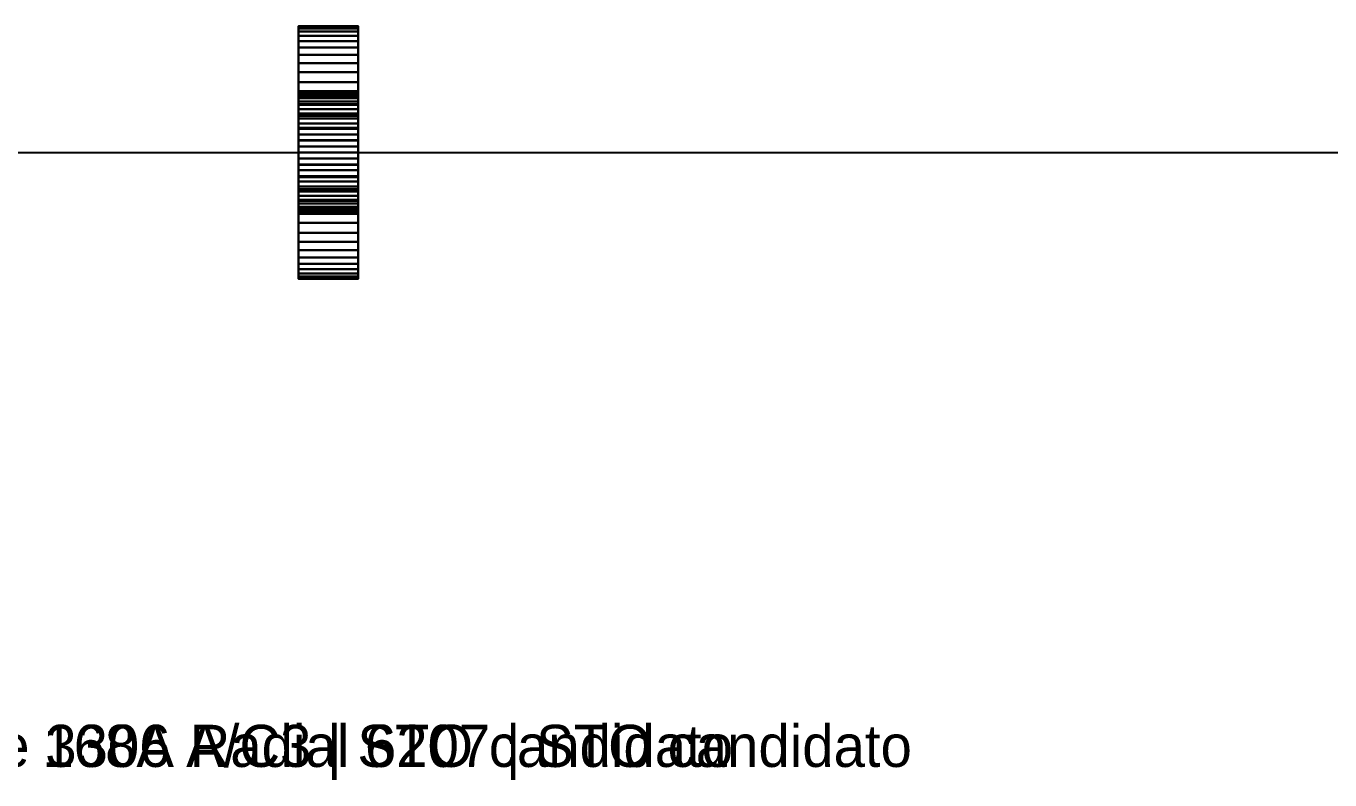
# Model space of a CAD drawing. Header units: millimetres. Extents: x -1939 to 412, y -179 to 100.
# Drawn here: x -1134.7 to -763.2, y -178.7 to 36 of the extents above; entities that cross this region are included whole.
import ezdxf

# ---------------------------------------------------------------- set-up
doc = ezdxf.new("R2010")
doc.units = ezdxf.units.MM
doc.layers.add('GUIA', color=7, linetype='CONTINUOUS')
doc.layers.add('ROD_RADIAL_168A', color=2, linetype='CONTINUOUS')

msp = doc.modelspace()

# ---------------------------------------------------------------- linework, layer by layer
at = {"layer": 'GUIA'}
msp.add_line((-1930, 0, 133.35), (101.6, 0, 133.35), dxfattribs=at)
at = {"layer": 'ROD_RADIAL_168A'}
for points in [[(-1040, 36, 133.35), (-1040, 35.82665, 129.82138), (-1057, 35.82665, 129.82138), (-1057, 36, 133.35)], [(-1057, 36, 133.35), (-1057, 35.82665, 129.82138), (-1057, 17.41573, 131.6347), (-1057, 17.5, 133.35)], [(-1040, 35.82665, 136.87862), (-1040, 36, 133.35), (-1057, 36, 133.35), (-1057, 35.82665, 136.87862)], [(-1057, 35.82665, 136.87862), (-1057, 36, 133.35), (-1057, 17.5, 133.35), (-1057, 17.41573, 135.0653)], [(-1040, 35.82665, 129.82138), (-1040, 35.30827, 126.32675), (-1057, 35.30827, 126.32675), (-1057, 35.82665, 129.82138)], [(-1057, 35.82665, 129.82138), (-1057, 35.30827, 126.32675), (-1057, 17.16374, 129.93592), (-1057, 17.41573, 131.6347)], [(-1040, 35.30827, 140.37325), (-1040, 35.82665, 136.87862), (-1057, 35.82665, 136.87862), (-1057, 35.30827, 140.37325)], [(-1057, 35.30827, 140.37325), (-1057, 35.82665, 136.87862), (-1057, 17.41573, 135.0653), (-1057, 17.16374, 136.76408)], [(-1040, 35.30827, 126.32675), (-1040, 34.44985, 122.89975), (-1057, 34.44985, 122.89975), (-1057, 35.30827, 126.32675)], [(-1057, 35.30827, 126.32675), (-1057, 34.44985, 122.89975), (-1057, 16.74646, 128.27002), (-1057, 17.16374, 129.93592)], [(-1040, 34.44985, 143.80025), (-1040, 35.30827, 140.37325), (-1057, 35.30827, 140.37325), (-1057, 34.44985, 143.80025)], [(-1057, 34.44985, 143.80025), (-1057, 35.30827, 140.37325), (-1057, 17.16374, 136.76408), (-1057, 16.74646, 138.42998)], [(-1040, 34.44985, 122.89975), (-1040, 33.25966, 119.5734), (-1057, 33.25966, 119.5734), (-1057, 34.44985, 122.89975)], [(-1057, 34.44985, 122.89975), (-1057, 33.25966, 119.5734), (-1057, 16.16789, 126.65304), (-1057, 16.74646, 128.27002)], [(-1040, 33.25966, 147.1266), (-1040, 34.44985, 143.80025), (-1057, 34.44985, 143.80025), (-1057, 33.25966, 147.1266)], [(-1057, 33.25966, 147.1266), (-1057, 34.44985, 143.80025), (-1057, 16.74646, 138.42998), (-1057, 16.16789, 140.04696)], [(-1040, 35.82665, 129.82138), (-1040, 36, 133.35), (-1040, 17.5, 133.35), (-1040, 17.41573, 131.6347)], [(-1040, 36, 133.35), (-1040, 35.82665, 136.87862), (-1040, 17.41573, 135.0653), (-1040, 17.5, 133.35)], [(-1040, 35.30827, 126.32675), (-1040, 35.82665, 129.82138), (-1040, 17.41573, 131.6347), (-1040, 17.16374, 129.93592)], [(-1040, 35.82665, 136.87862), (-1040, 35.30827, 140.37325), (-1040, 17.16374, 136.76408), (-1040, 17.41573, 135.0653)], [(-1040, 34.44985, 122.89975), (-1040, 35.30827, 126.32675), (-1040, 17.16374, 129.93592), (-1040, 16.74646, 128.27002)], [(-1040, 35.30827, 140.37325), (-1040, 34.44985, 143.80025), (-1040, 16.74646, 138.42998), (-1040, 17.16374, 136.76408)], [(-1040, 33.25966, 119.5734), (-1040, 34.44985, 122.89975), (-1040, 16.74646, 128.27002), (-1040, 16.16789, 126.65304)], [(-1040, 34.44985, 143.80025), (-1040, 33.25966, 147.1266), (-1040, 16.16789, 140.04696), (-1040, 16.74646, 138.42998)], [(-1040, 33.25966, 119.5734), (-1040, 31.74917, 116.37972), (-1057, 31.74917, 116.37972), (-1057, 33.25966, 119.5734)], [(-1057, 33.25966, 119.5734), (-1057, 31.74917, 116.37972), (-1057, 15.43362, 125.10056), (-1057, 16.16789, 126.65304)], [(-1040, 31.74917, 150.32028), (-1040, 33.25966, 147.1266), (-1057, 33.25966, 147.1266), (-1057, 31.74917, 150.32028)], [(-1057, 31.74917, 150.32028), (-1057, 33.25966, 147.1266), (-1057, 16.16789, 140.04696), (-1057, 15.43362, 141.59944)], [(-1040, 31.74917, 116.37972), (-1040, 29.93291, 113.34947), (-1057, 29.93291, 113.34947), (-1057, 31.74917, 116.37972)], [(-1057, 31.74917, 116.37972), (-1057, 29.93291, 113.34947), (-1057, 14.55072, 123.62752), (-1057, 15.43362, 125.10056)], [(-1040, 29.93291, 153.35053), (-1040, 31.74917, 150.32028), (-1057, 31.74917, 150.32028), (-1057, 29.93291, 153.35053)], [(-1057, 29.93291, 153.35053), (-1057, 31.74917, 150.32028), (-1057, 15.43362, 141.59944), (-1057, 14.55072, 143.07248)], [(-1040, 29.93291, 113.34947), (-1040, 27.82838, 110.51184), (-1057, 27.82838, 110.51184), (-1057, 29.93291, 113.34947)], [(-1057, 29.93291, 113.34947), (-1057, 27.82838, 110.51184), (-1057, 13.52768, 122.24812), (-1057, 14.55072, 123.62752)], [(-1040, 27.82838, 156.18816), (-1040, 29.93291, 153.35053), (-1057, 29.93291, 153.35053), (-1057, 27.82838, 156.18816)], [(-1057, 27.82838, 156.18816), (-1057, 29.93291, 153.35053), (-1057, 14.55072, 143.07248), (-1057, 13.52768, 144.45188)], [(-1040, 31.74917, 116.37972), (-1040, 33.25966, 119.5734), (-1040, 16.16789, 126.65304), (-1040, 15.43362, 125.10056)], [(-1040, 33.25966, 147.1266), (-1040, 31.74917, 150.32028), (-1040, 15.43362, 141.59944), (-1040, 16.16789, 140.04696)], [(-1040, 29.93291, 113.34947), (-1040, 31.74917, 116.37972), (-1040, 15.43362, 125.10056), (-1040, 14.55072, 123.62752)], [(-1040, 31.74917, 150.32028), (-1040, 29.93291, 153.35053), (-1040, 14.55072, 143.07248), (-1040, 15.43362, 141.59944)], [(-1040, 27.82838, 110.51184), (-1040, 29.93291, 113.34947), (-1040, 14.55072, 123.62752), (-1040, 13.52768, 122.24812)], [(-1040, 29.93291, 153.35053), (-1040, 27.82838, 156.18816), (-1040, 13.52768, 144.45188), (-1040, 14.55072, 143.07248)], [(-1040, 27.82838, 110.51184), (-1040, 25.45584, 107.89416), (-1057, 25.45584, 107.89416), (-1057, 27.82838, 110.51184)], [(-1057, 27.82838, 110.51184), (-1057, 25.45584, 107.89416), (-1057, 12.37437, 120.97563), (-1057, 13.52768, 122.24812)], [(-1040, 25.45584, 158.80584), (-1040, 27.82838, 156.18816), (-1057, 27.82838, 156.18816), (-1057, 25.45584, 158.80584)], [(-1057, 25.45584, 158.80584), (-1057, 27.82838, 156.18816), (-1057, 13.52768, 144.45188), (-1057, 12.37437, 145.72437)], [(-1040, 25.45584, 107.89416), (-1040, 27.82838, 110.51184), (-1040, 13.52768, 122.24812), (-1040, 12.37437, 120.97563)], [(-1040, 27.82838, 156.18816), (-1040, 25.45584, 158.80584), (-1040, 12.37437, 145.72437), (-1040, 13.52768, 144.45188)], [(-1040, 25.45584, 107.89416), (-1040, 22.83816, 105.52162), (-1057, 22.83816, 105.52162), (-1057, 25.45584, 107.89416)], [(-1057, 25.45584, 107.89416), (-1057, 22.83816, 105.52162), (-1057, 11.10188, 119.82232), (-1057, 12.37437, 120.97563)], [(-1040, 22.83816, 161.17838), (-1040, 25.45584, 158.80584), (-1057, 25.45584, 158.80584), (-1057, 22.83816, 161.17838)], [(-1057, 22.83816, 161.17838), (-1057, 25.45584, 158.80584), (-1057, 12.37437, 145.72437), (-1057, 11.10188, 146.87768)], [(-1040, 22.83816, 105.52162), (-1040, 20.00053, 103.41709), (-1057, 20.00053, 103.41709), (-1057, 22.83816, 105.52162)], [(-1057, 22.83816, 105.52162), (-1057, 20.00053, 103.41709), (-1057, 9.72248, 118.79928), (-1057, 11.10188, 119.82232)], [(-1040, 20.00053, 163.28291), (-1040, 22.83816, 161.17838), (-1057, 22.83816, 161.17838), (-1057, 20.00053, 163.28291)], [(-1057, 20.00053, 163.28291), (-1057, 22.83816, 161.17838), (-1057, 11.10188, 146.87768), (-1057, 9.72248, 147.90072)], [(-1040, 22.83816, 105.52162), (-1040, 25.45584, 107.89416), (-1040, 12.37437, 120.97563), (-1040, 11.10188, 119.82232)], [(-1040, 25.45584, 158.80584), (-1040, 22.83816, 161.17838), (-1040, 11.10188, 146.87768), (-1040, 12.37437, 145.72437)], [(-1040, 20.00053, 103.41709), (-1040, 22.83816, 105.52162), (-1040, 11.10188, 119.82232), (-1040, 9.72248, 118.79928)], [(-1040, 22.83816, 161.17838), (-1040, 20.00053, 163.28291), (-1040, 9.72248, 147.90072), (-1040, 11.10188, 146.87768)], [(-1040, 20.00053, 103.41709), (-1040, 16.97028, 101.60083), (-1057, 16.97028, 101.60083), (-1057, 20.00053, 103.41709)], [(-1057, 20.00053, 103.41709), (-1057, 16.97028, 101.60083), (-1057, 8.24944, 117.91638), (-1057, 9.72248, 118.79928)], [(-1040, 16.97028, 165.09917), (-1040, 20.00053, 163.28291), (-1057, 20.00053, 163.28291), (-1057, 16.97028, 165.09917)], [(-1057, 16.97028, 165.09917), (-1057, 20.00053, 163.28291), (-1057, 9.72248, 147.90072), (-1057, 8.24944, 148.78362)], [(-1040, 16.97028, 101.60083), (-1040, 20.00053, 103.41709), (-1040, 9.72248, 118.79928), (-1040, 8.24944, 117.91638)], [(-1040, 20.00053, 163.28291), (-1040, 16.97028, 165.09917), (-1040, 8.24944, 148.78362), (-1040, 9.72248, 147.90072)], [(-1040, 17.41573, 131.6347), (-1040, 17.5, 133.35), (-1057, 17.5, 133.35), (-1057, 17.41573, 131.6347)], [(-1040, 17.5, 133.35), (-1040, 17.41573, 135.0653), (-1057, 17.41573, 135.0653), (-1057, 17.5, 133.35)], [(-1040, 17.16374, 129.93592), (-1040, 17.41573, 131.6347), (-1057, 17.41573, 131.6347), (-1057, 17.16374, 129.93592)], [(-1040, 17.41573, 135.0653), (-1040, 17.16374, 136.76408), (-1057, 17.16374, 136.76408), (-1057, 17.41573, 135.0653)], [(-1040, 16.74646, 128.27002), (-1040, 17.16374, 129.93592), (-1057, 17.16374, 129.93592), (-1057, 16.74646, 128.27002)], [(-1040, 17.16374, 136.76408), (-1040, 16.74646, 138.42998), (-1057, 16.74646, 138.42998), (-1057, 17.16374, 136.76408)], [(-1040, 16.97028, 101.60083), (-1040, 13.7766, 100.09034), (-1057, 13.7766, 100.09034), (-1057, 16.97028, 101.60083)], [(-1057, 16.97028, 101.60083), (-1057, 13.7766, 100.09034), (-1057, 6.69696, 117.18211), (-1057, 8.24944, 117.91638)], [(-1040, 13.7766, 166.60966), (-1040, 16.97028, 165.09917), (-1057, 16.97028, 165.09917), (-1057, 13.7766, 166.60966)], [(-1057, 13.7766, 166.60966), (-1057, 16.97028, 165.09917), (-1057, 8.24944, 148.78362), (-1057, 6.69696, 149.51789)], [(-1040, 16.16789, 126.65304), (-1040, 16.74646, 128.27002), (-1057, 16.74646, 128.27002), (-1057, 16.16789, 126.65304)], [(-1040, 16.74646, 138.42998), (-1040, 16.16789, 140.04696), (-1057, 16.16789, 140.04696), (-1057, 16.74646, 138.42998)], [(-1040, 15.43362, 125.10056), (-1040, 16.16789, 126.65304), (-1057, 16.16789, 126.65304), (-1057, 15.43362, 125.10056)], [(-1040, 16.16789, 140.04696), (-1040, 15.43362, 141.59944), (-1057, 15.43362, 141.59944), (-1057, 16.16789, 140.04696)], [(-1040, 14.55072, 123.62752), (-1040, 15.43362, 125.10056), (-1057, 15.43362, 125.10056), (-1057, 14.55072, 123.62752)], [(-1040, 15.43362, 141.59944), (-1040, 14.55072, 143.07248), (-1057, 14.55072, 143.07248), (-1057, 15.43362, 141.59944)], [(-1040, 13.7766, 100.09034), (-1040, 16.97028, 101.60083), (-1040, 8.24944, 117.91638), (-1040, 6.69696, 117.18211)], [(-1040, 16.97028, 165.09917), (-1040, 13.7766, 166.60966), (-1040, 6.69696, 149.51789), (-1040, 8.24944, 148.78362)], [(-1040, 13.52768, 122.24812), (-1040, 14.55072, 123.62752), (-1057, 14.55072, 123.62752), (-1057, 13.52768, 122.24812)], [(-1040, 14.55072, 143.07248), (-1040, 13.52768, 144.45188), (-1057, 13.52768, 144.45188), (-1057, 14.55072, 143.07248)], [(-1040, 13.7766, 100.09034), (-1040, 10.45025, 98.90015), (-1057, 10.45025, 98.90015), (-1057, 13.7766, 100.09034)], [(-1057, 13.7766, 100.09034), (-1057, 10.45025, 98.90015), (-1057, 5.07998, 116.60354), (-1057, 6.69696, 117.18211)], [(-1040, 10.45025, 167.79985), (-1040, 13.7766, 166.60966), (-1057, 13.7766, 166.60966), (-1057, 10.45025, 167.79985)], [(-1057, 10.45025, 167.79985), (-1057, 13.7766, 166.60966), (-1057, 6.69696, 149.51789), (-1057, 5.07998, 150.09646)], [(-1040, 12.37437, 120.97563), (-1040, 13.52768, 122.24812), (-1057, 13.52768, 122.24812), (-1057, 12.37437, 120.97563)], [(-1040, 13.52768, 144.45188), (-1040, 12.37437, 145.72437), (-1057, 12.37437, 145.72437), (-1057, 13.52768, 144.45188)], [(-1040, 11.10188, 119.82232), (-1040, 12.37437, 120.97563), (-1057, 12.37437, 120.97563), (-1057, 11.10188, 119.82232)], [(-1040, 12.37437, 145.72437), (-1040, 11.10188, 146.87768), (-1057, 11.10188, 146.87768), (-1057, 12.37437, 145.72437)], [(-1040, 10.45025, 98.90015), (-1040, 13.7766, 100.09034), (-1040, 6.69696, 117.18211), (-1040, 5.07998, 116.60354)], [(-1040, 13.7766, 166.60966), (-1040, 10.45025, 167.79985), (-1040, 5.07998, 150.09646), (-1040, 6.69696, 149.51789)], [(-1040, 9.72248, 118.79928), (-1040, 11.10188, 119.82232), (-1057, 11.10188, 119.82232), (-1057, 9.72248, 118.79928)], [(-1040, 11.10188, 146.87768), (-1040, 9.72248, 147.90072), (-1057, 9.72248, 147.90072), (-1057, 11.10188, 146.87768)], [(-1040, 10.45025, 98.90015), (-1040, 7.02325, 98.04173), (-1057, 7.02325, 98.04173), (-1057, 10.45025, 98.90015)], [(-1057, 10.45025, 98.90015), (-1057, 7.02325, 98.04173), (-1057, 3.41408, 116.18626), (-1057, 5.07998, 116.60354)], [(-1040, 7.02325, 168.65827), (-1040, 10.45025, 167.79985), (-1057, 10.45025, 167.79985), (-1057, 7.02325, 168.65827)], [(-1057, 7.02325, 168.65827), (-1057, 10.45025, 167.79985), (-1057, 5.07998, 150.09646), (-1057, 3.41408, 150.51374)], [(-1040, 8.24944, 117.91638), (-1040, 9.72248, 118.79928), (-1057, 9.72248, 118.79928), (-1057, 8.24944, 117.91638)], [(-1040, 9.72248, 147.90072), (-1040, 8.24944, 148.78362), (-1057, 8.24944, 148.78362), (-1057, 9.72248, 147.90072)], [(-1040, 6.69696, 117.18211), (-1040, 8.24944, 117.91638), (-1057, 8.24944, 117.91638), (-1057, 6.69696, 117.18211)], [(-1040, 8.24944, 148.78362), (-1040, 6.69696, 149.51789), (-1057, 6.69696, 149.51789), (-1057, 8.24944, 148.78362)], [(-1040, 7.02325, 98.04173), (-1040, 10.45025, 98.90015), (-1040, 5.07998, 116.60354), (-1040, 3.41408, 116.18626)], [(-1040, 10.45025, 167.79985), (-1040, 7.02325, 168.65827), (-1040, 3.41408, 150.51374), (-1040, 5.07998, 150.09646)], [(-1040, 7.02325, 98.04173), (-1040, 3.52862, 97.52335), (-1057, 3.52862, 97.52335), (-1057, 7.02325, 98.04173)], [(-1057, 7.02325, 98.04173), (-1057, 3.52862, 97.52335), (-1057, 1.7153, 115.93427), (-1057, 3.41408, 116.18626)], [(-1040, 3.52862, 169.17665), (-1040, 7.02325, 168.65827), (-1057, 7.02325, 168.65827), (-1057, 3.52862, 169.17665)], [(-1057, 3.52862, 169.17665), (-1057, 7.02325, 168.65827), (-1057, 3.41408, 150.51374), (-1057, 1.7153, 150.76573)], [(-1040, 5.07998, 116.60354), (-1040, 6.69696, 117.18211), (-1057, 6.69696, 117.18211), (-1057, 5.07998, 116.60354)], [(-1040, 6.69696, 149.51789), (-1040, 5.07998, 150.09646), (-1057, 5.07998, 150.09646), (-1057, 6.69696, 149.51789)], [(-1040, 3.41408, 116.18626), (-1040, 5.07998, 116.60354), (-1057, 5.07998, 116.60354), (-1057, 3.41408, 116.18626)], [(-1040, 5.07998, 150.09646), (-1040, 3.41408, 150.51374), (-1057, 3.41408, 150.51374), (-1057, 5.07998, 150.09646)], [(-1040, 3.52862, 97.52335), (-1040, 7.02325, 98.04173), (-1040, 3.41408, 116.18626), (-1040, 1.7153, 115.93427)], [(-1040, 7.02325, 168.65827), (-1040, 3.52862, 169.17665), (-1040, 1.7153, 150.76573), (-1040, 3.41408, 150.51374)], [(-1040, 3.52862, 97.52335), (-1040, 0, 97.35), (-1057, 0, 97.35), (-1057, 3.52862, 97.52335)], [(-1057, 3.52862, 97.52335), (-1057, 0, 97.35), (-1057, 0, 115.85), (-1057, 1.7153, 115.93427)], [(-1040, 0, 169.35), (-1040, 3.52862, 169.17665), (-1057, 3.52862, 169.17665), (-1057, 0, 169.35)], [(-1057, 0, 169.35), (-1057, 3.52862, 169.17665), (-1057, 1.7153, 150.76573), (-1057, 0, 150.85)], [(-1040, 1.7153, 115.93427), (-1040, 3.41408, 116.18626), (-1057, 3.41408, 116.18626), (-1057, 1.7153, 115.93427)], [(-1040, 3.41408, 150.51374), (-1040, 1.7153, 150.76573), (-1057, 1.7153, 150.76573), (-1057, 3.41408, 150.51374)], [(-1040, 0, 115.85), (-1040, 1.7153, 115.93427), (-1057, 1.7153, 115.93427), (-1057, 0, 115.85)], [(-1040, 1.7153, 150.76573), (-1040, 0, 150.85), (-1057, 0, 150.85), (-1057, 1.7153, 150.76573)], [(-1040, 0, 97.35), (-1040, -3.52862, 97.52335), (-1057, -3.52862, 97.52335), (-1057, 0, 97.35)], [(-1040, -1.7153, 115.93427), (-1040, 0, 115.85), (-1057, 0, 115.85), (-1057, -1.7153, 115.93427)], [(-1057, 0, 97.35), (-1057, -3.52862, 97.52335), (-1057, -1.7153, 115.93427), (-1057, 0, 115.85)], [(-1040, -3.52862, 169.17665), (-1040, 0, 169.35), (-1057, 0, 169.35), (-1057, -3.52862, 169.17665)], [(-1040, 0, 150.85), (-1040, -1.7153, 150.76573), (-1057, -1.7153, 150.76573), (-1057, 0, 150.85)], [(-1057, -3.52862, 169.17665), (-1057, 0, 169.35), (-1057, 0, 150.85), (-1057, -1.7153, 150.76573)], [(-1040, 0, 97.35), (-1040, 3.52862, 97.52335), (-1040, 1.7153, 115.93427), (-1040, 0, 115.85)], [(-1040, 3.52862, 169.17665), (-1040, 0, 169.35), (-1040, 0, 150.85), (-1040, 1.7153, 150.76573)], [(-1040, -3.52862, 97.52335), (-1040, 0, 97.35), (-1040, 0, 115.85), (-1040, -1.7153, 115.93427)], [(-1040, 0, 169.35), (-1040, -3.52862, 169.17665), (-1040, -1.7153, 150.76573), (-1040, 0, 150.85)], [(-1040, -3.41408, 116.18626), (-1040, -1.7153, 115.93427), (-1057, -1.7153, 115.93427), (-1057, -3.41408, 116.18626)], [(-1057, -3.52862, 97.52335), (-1057, -7.02325, 98.04173), (-1057, -3.41408, 116.18626), (-1057, -1.7153, 115.93427)], [(-1040, -1.7153, 150.76573), (-1040, -3.41408, 150.51374), (-1057, -3.41408, 150.51374), (-1057, -1.7153, 150.76573)], [(-1057, -7.02325, 168.65827), (-1057, -3.52862, 169.17665), (-1057, -1.7153, 150.76573), (-1057, -3.41408, 150.51374)], [(-1040, -5.07998, 116.60354), (-1040, -3.41408, 116.18626), (-1057, -3.41408, 116.18626), (-1057, -5.07998, 116.60354)], [(-1057, -7.02325, 98.04173), (-1057, -10.45025, 98.90015), (-1057, -5.07998, 116.60354), (-1057, -3.41408, 116.18626)], [(-1040, -3.41408, 150.51374), (-1040, -5.07998, 150.09646), (-1057, -5.07998, 150.09646), (-1057, -3.41408, 150.51374)], [(-1057, -10.45025, 167.79985), (-1057, -7.02325, 168.65827), (-1057, -3.41408, 150.51374), (-1057, -5.07998, 150.09646)], [(-1040, -3.52862, 97.52335), (-1040, -7.02325, 98.04173), (-1057, -7.02325, 98.04173), (-1057, -3.52862, 97.52335)], [(-1040, -7.02325, 168.65827), (-1040, -3.52862, 169.17665), (-1057, -3.52862, 169.17665), (-1057, -7.02325, 168.65827)], [(-1040, -7.02325, 98.04173), (-1040, -3.52862, 97.52335), (-1040, -1.7153, 115.93427), (-1040, -3.41408, 116.18626)], [(-1040, -3.52862, 169.17665), (-1040, -7.02325, 168.65827), (-1040, -3.41408, 150.51374), (-1040, -1.7153, 150.76573)], [(-1040, -10.45025, 98.90015), (-1040, -7.02325, 98.04173), (-1040, -3.41408, 116.18626), (-1040, -5.07998, 116.60354)], [(-1040, -7.02325, 168.65827), (-1040, -10.45025, 167.79985), (-1040, -5.07998, 150.09646), (-1040, -3.41408, 150.51374)], [(-1040, -6.69696, 117.18211), (-1040, -5.07998, 116.60354), (-1057, -5.07998, 116.60354), (-1057, -6.69696, 117.18211)], [(-1057, -10.45025, 98.90015), (-1057, -13.7766, 100.09034), (-1057, -6.69696, 117.18211), (-1057, -5.07998, 116.60354)], [(-1040, -5.07998, 150.09646), (-1040, -6.69696, 149.51789), (-1057, -6.69696, 149.51789), (-1057, -5.07998, 150.09646)], [(-1057, -13.7766, 166.60966), (-1057, -10.45025, 167.79985), (-1057, -5.07998, 150.09646), (-1057, -6.69696, 149.51789)], [(-1040, -8.24944, 117.91638), (-1040, -6.69696, 117.18211), (-1057, -6.69696, 117.18211), (-1057, -8.24944, 117.91638)], [(-1057, -13.7766, 100.09034), (-1057, -16.97028, 101.60083), (-1057, -8.24944, 117.91638), (-1057, -6.69696, 117.18211)], [(-1040, -6.69696, 149.51789), (-1040, -8.24944, 148.78362), (-1057, -8.24944, 148.78362), (-1057, -6.69696, 149.51789)], [(-1057, -16.97028, 165.09917), (-1057, -13.7766, 166.60966), (-1057, -6.69696, 149.51789), (-1057, -8.24944, 148.78362)], [(-1040, -7.02325, 98.04173), (-1040, -10.45025, 98.90015), (-1057, -10.45025, 98.90015), (-1057, -7.02325, 98.04173)], [(-1040, -10.45025, 167.79985), (-1040, -7.02325, 168.65827), (-1057, -7.02325, 168.65827), (-1057, -10.45025, 167.79985)], [(-1040, -13.7766, 100.09034), (-1040, -10.45025, 98.90015), (-1040, -5.07998, 116.60354), (-1040, -6.69696, 117.18211)], [(-1040, -10.45025, 167.79985), (-1040, -13.7766, 166.60966), (-1040, -6.69696, 149.51789), (-1040, -5.07998, 150.09646)], [(-1040, -16.97028, 101.60083), (-1040, -13.7766, 100.09034), (-1040, -6.69696, 117.18211), (-1040, -8.24944, 117.91638)], [(-1040, -13.7766, 166.60966), (-1040, -16.97028, 165.09917), (-1040, -8.24944, 148.78362), (-1040, -6.69696, 149.51789)], [(-1040, -9.72248, 118.79928), (-1040, -8.24944, 117.91638), (-1057, -8.24944, 117.91638), (-1057, -9.72248, 118.79928)], [(-1057, -16.97028, 101.60083), (-1057, -20.00053, 103.41709), (-1057, -9.72248, 118.79928), (-1057, -8.24944, 117.91638)], [(-1040, -8.24944, 148.78362), (-1040, -9.72248, 147.90072), (-1057, -9.72248, 147.90072), (-1057, -8.24944, 148.78362)], [(-1057, -20.00053, 163.28291), (-1057, -16.97028, 165.09917), (-1057, -8.24944, 148.78362), (-1057, -9.72248, 147.90072)], [(-1040, -11.10188, 119.82232), (-1040, -9.72248, 118.79928), (-1057, -9.72248, 118.79928), (-1057, -11.10188, 119.82232)], [(-1057, -20.00053, 103.41709), (-1057, -22.83816, 105.52162), (-1057, -11.10188, 119.82232), (-1057, -9.72248, 118.79928)], [(-1040, -9.72248, 147.90072), (-1040, -11.10188, 146.87768), (-1057, -11.10188, 146.87768), (-1057, -9.72248, 147.90072)], [(-1057, -22.83816, 161.17838), (-1057, -20.00053, 163.28291), (-1057, -9.72248, 147.90072), (-1057, -11.10188, 146.87768)], [(-1040, -10.45025, 98.90015), (-1040, -13.7766, 100.09034), (-1057, -13.7766, 100.09034), (-1057, -10.45025, 98.90015)], [(-1040, -13.7766, 166.60966), (-1040, -10.45025, 167.79985), (-1057, -10.45025, 167.79985), (-1057, -13.7766, 166.60966)], [(-1040, -12.37437, 120.97563), (-1040, -11.10188, 119.82232), (-1057, -11.10188, 119.82232), (-1057, -12.37437, 120.97563)], [(-1057, -22.83816, 105.52162), (-1057, -25.45584, 107.89416), (-1057, -12.37437, 120.97563), (-1057, -11.10188, 119.82232)], [(-1040, -11.10188, 146.87768), (-1040, -12.37437, 145.72437), (-1057, -12.37437, 145.72437), (-1057, -11.10188, 146.87768)], [(-1057, -25.45584, 158.80584), (-1057, -22.83816, 161.17838), (-1057, -11.10188, 146.87768), (-1057, -12.37437, 145.72437)], [(-1040, -20.00053, 103.41709), (-1040, -16.97028, 101.60083), (-1040, -8.24944, 117.91638), (-1040, -9.72248, 118.79928)], [(-1040, -16.97028, 165.09917), (-1040, -20.00053, 163.28291), (-1040, -9.72248, 147.90072), (-1040, -8.24944, 148.78362)], [(-1040, -22.83816, 105.52162), (-1040, -20.00053, 103.41709), (-1040, -9.72248, 118.79928), (-1040, -11.10188, 119.82232)], [(-1040, -20.00053, 163.28291), (-1040, -22.83816, 161.17838), (-1040, -11.10188, 146.87768), (-1040, -9.72248, 147.90072)], [(-1040, -25.45584, 107.89416), (-1040, -22.83816, 105.52162), (-1040, -11.10188, 119.82232), (-1040, -12.37437, 120.97563)], [(-1040, -22.83816, 161.17838), (-1040, -25.45584, 158.80584), (-1040, -12.37437, 145.72437), (-1040, -11.10188, 146.87768)], [(-1040, -13.52768, 122.24812), (-1040, -12.37437, 120.97563), (-1057, -12.37437, 120.97563), (-1057, -13.52768, 122.24812)], [(-1057, -25.45584, 107.89416), (-1057, -27.82838, 110.51184), (-1057, -13.52768, 122.24812), (-1057, -12.37437, 120.97563)], [(-1040, -12.37437, 145.72437), (-1040, -13.52768, 144.45188), (-1057, -13.52768, 144.45188), (-1057, -12.37437, 145.72437)], [(-1057, -27.82838, 156.18816), (-1057, -25.45584, 158.80584), (-1057, -12.37437, 145.72437), (-1057, -13.52768, 144.45188)], [(-1040, -14.55072, 123.62752), (-1040, -13.52768, 122.24812), (-1057, -13.52768, 122.24812), (-1057, -14.55072, 123.62752)], [(-1057, -27.82838, 110.51184), (-1057, -29.93291, 113.34947), (-1057, -14.55072, 123.62752), (-1057, -13.52768, 122.24812)], [(-1040, -13.52768, 144.45188), (-1040, -14.55072, 143.07248), (-1057, -14.55072, 143.07248), (-1057, -13.52768, 144.45188)], [(-1057, -29.93291, 153.35053), (-1057, -27.82838, 156.18816), (-1057, -13.52768, 144.45188), (-1057, -14.55072, 143.07248)], [(-1040, -13.7766, 100.09034), (-1040, -16.97028, 101.60083), (-1057, -16.97028, 101.60083), (-1057, -13.7766, 100.09034)], [(-1040, -16.97028, 165.09917), (-1040, -13.7766, 166.60966), (-1057, -13.7766, 166.60966), (-1057, -16.97028, 165.09917)], [(-1040, -15.43362, 125.10056), (-1040, -14.55072, 123.62752), (-1057, -14.55072, 123.62752), (-1057, -15.43362, 125.10056)], [(-1057, -29.93291, 113.34947), (-1057, -31.74917, 116.37972), (-1057, -15.43362, 125.10056), (-1057, -14.55072, 123.62752)], [(-1040, -14.55072, 143.07248), (-1040, -15.43362, 141.59944), (-1057, -15.43362, 141.59944), (-1057, -14.55072, 143.07248)], [(-1057, -31.74917, 150.32028), (-1057, -29.93291, 153.35053), (-1057, -14.55072, 143.07248), (-1057, -15.43362, 141.59944)], [(-1040, -27.82838, 110.51184), (-1040, -25.45584, 107.89416), (-1040, -12.37437, 120.97563), (-1040, -13.52768, 122.24812)], [(-1040, -25.45584, 158.80584), (-1040, -27.82838, 156.18816), (-1040, -13.52768, 144.45188), (-1040, -12.37437, 145.72437)], [(-1040, -29.93291, 113.34947), (-1040, -27.82838, 110.51184), (-1040, -13.52768, 122.24812), (-1040, -14.55072, 123.62752)], [(-1040, -27.82838, 156.18816), (-1040, -29.93291, 153.35053), (-1040, -14.55072, 143.07248), (-1040, -13.52768, 144.45188)], [(-1040, -31.74917, 116.37972), (-1040, -29.93291, 113.34947), (-1040, -14.55072, 123.62752), (-1040, -15.43362, 125.10056)], [(-1040, -29.93291, 153.35053), (-1040, -31.74917, 150.32028), (-1040, -15.43362, 141.59944), (-1040, -14.55072, 143.07248)], [(-1040, -16.16789, 126.65304), (-1040, -15.43362, 125.10056), (-1057, -15.43362, 125.10056), (-1057, -16.16789, 126.65304)], [(-1057, -31.74917, 116.37972), (-1057, -33.25966, 119.5734), (-1057, -16.16789, 126.65304), (-1057, -15.43362, 125.10056)], [(-1040, -15.43362, 141.59944), (-1040, -16.16789, 140.04696), (-1057, -16.16789, 140.04696), (-1057, -15.43362, 141.59944)], [(-1057, -33.25966, 147.1266), (-1057, -31.74917, 150.32028), (-1057, -15.43362, 141.59944), (-1057, -16.16789, 140.04696)], [(-1040, -16.74646, 128.27002), (-1040, -16.16789, 126.65304), (-1057, -16.16789, 126.65304), (-1057, -16.74646, 128.27002)], [(-1057, -33.25966, 119.5734), (-1057, -34.44985, 122.89975), (-1057, -16.74646, 128.27002), (-1057, -16.16789, 126.65304)], [(-1040, -16.16789, 140.04696), (-1040, -16.74646, 138.42998), (-1057, -16.74646, 138.42998), (-1057, -16.16789, 140.04696)], [(-1057, -34.44985, 143.80025), (-1057, -33.25966, 147.1266), (-1057, -16.16789, 140.04696), (-1057, -16.74646, 138.42998)], [(-1040, -17.16374, 129.93592), (-1040, -16.74646, 128.27002), (-1057, -16.74646, 128.27002), (-1057, -17.16374, 129.93592)], [(-1057, -34.44985, 122.89975), (-1057, -35.30827, 126.32675), (-1057, -17.16374, 129.93592), (-1057, -16.74646, 128.27002)], [(-1040, -16.74646, 138.42998), (-1040, -17.16374, 136.76408), (-1057, -17.16374, 136.76408), (-1057, -16.74646, 138.42998)], [(-1057, -35.30827, 140.37325), (-1057, -34.44985, 143.80025), (-1057, -16.74646, 138.42998), (-1057, -17.16374, 136.76408)], [(-1040, -16.97028, 101.60083), (-1040, -20.00053, 103.41709), (-1057, -20.00053, 103.41709), (-1057, -16.97028, 101.60083)], [(-1040, -20.00053, 163.28291), (-1040, -16.97028, 165.09917), (-1057, -16.97028, 165.09917), (-1057, -20.00053, 163.28291)], [(-1040, -17.41573, 131.6347), (-1040, -17.16374, 129.93592), (-1057, -17.16374, 129.93592), (-1057, -17.41573, 131.6347)], [(-1057, -35.30827, 126.32675), (-1057, -35.82665, 129.82138), (-1057, -17.41573, 131.6347), (-1057, -17.16374, 129.93592)], [(-1040, -17.16374, 136.76408), (-1040, -17.41573, 135.0653), (-1057, -17.41573, 135.0653), (-1057, -17.16374, 136.76408)], [(-1057, -35.82665, 136.87862), (-1057, -35.30827, 140.37325), (-1057, -17.16374, 136.76408), (-1057, -17.41573, 135.0653)], [(-1040, -17.5, 133.35), (-1040, -17.41573, 131.6347), (-1057, -17.41573, 131.6347), (-1057, -17.5, 133.35)], [(-1057, -35.82665, 129.82138), (-1057, -36, 133.35), (-1057, -17.5, 133.35), (-1057, -17.41573, 131.6347)], [(-1040, -17.41573, 135.0653), (-1040, -17.5, 133.35), (-1057, -17.5, 133.35), (-1057, -17.41573, 135.0653)], [(-1057, -36, 133.35), (-1057, -35.82665, 136.87862), (-1057, -17.41573, 135.0653), (-1057, -17.5, 133.35)], [(-1040, -33.25966, 119.5734), (-1040, -31.74917, 116.37972), (-1040, -15.43362, 125.10056), (-1040, -16.16789, 126.65304)], [(-1040, -31.74917, 150.32028), (-1040, -33.25966, 147.1266), (-1040, -16.16789, 140.04696), (-1040, -15.43362, 141.59944)], [(-1040, -34.44985, 122.89975), (-1040, -33.25966, 119.5734), (-1040, -16.16789, 126.65304), (-1040, -16.74646, 128.27002)], [(-1040, -33.25966, 147.1266), (-1040, -34.44985, 143.80025), (-1040, -16.74646, 138.42998), (-1040, -16.16789, 140.04696)], [(-1040, -35.30827, 126.32675), (-1040, -34.44985, 122.89975), (-1040, -16.74646, 128.27002), (-1040, -17.16374, 129.93592)], [(-1040, -34.44985, 143.80025), (-1040, -35.30827, 140.37325), (-1040, -17.16374, 136.76408), (-1040, -16.74646, 138.42998)], [(-1040, -35.82665, 129.82138), (-1040, -35.30827, 126.32675), (-1040, -17.16374, 129.93592), (-1040, -17.41573, 131.6347)], [(-1040, -35.30827, 140.37325), (-1040, -35.82665, 136.87862), (-1040, -17.41573, 135.0653), (-1040, -17.16374, 136.76408)], [(-1040, -36, 133.35), (-1040, -35.82665, 129.82138), (-1040, -17.41573, 131.6347), (-1040, -17.5, 133.35)], [(-1040, -35.82665, 136.87862), (-1040, -36, 133.35), (-1040, -17.5, 133.35), (-1040, -17.41573, 135.0653)], [(-1040, -20.00053, 103.41709), (-1040, -22.83816, 105.52162), (-1057, -22.83816, 105.52162), (-1057, -20.00053, 103.41709)], [(-1040, -22.83816, 161.17838), (-1040, -20.00053, 163.28291), (-1057, -20.00053, 163.28291), (-1057, -22.83816, 161.17838)], [(-1040, -22.83816, 105.52162), (-1040, -25.45584, 107.89416), (-1057, -25.45584, 107.89416), (-1057, -22.83816, 105.52162)], [(-1040, -25.45584, 158.80584), (-1040, -22.83816, 161.17838), (-1057, -22.83816, 161.17838), (-1057, -25.45584, 158.80584)], [(-1040, -25.45584, 107.89416), (-1040, -27.82838, 110.51184), (-1057, -27.82838, 110.51184), (-1057, -25.45584, 107.89416)], [(-1040, -27.82838, 156.18816), (-1040, -25.45584, 158.80584), (-1057, -25.45584, 158.80584), (-1057, -27.82838, 156.18816)], [(-1040, -27.82838, 110.51184), (-1040, -29.93291, 113.34947), (-1057, -29.93291, 113.34947), (-1057, -27.82838, 110.51184)], [(-1040, -29.93291, 153.35053), (-1040, -27.82838, 156.18816), (-1057, -27.82838, 156.18816), (-1057, -29.93291, 153.35053)], [(-1040, -29.93291, 113.34947), (-1040, -31.74917, 116.37972), (-1057, -31.74917, 116.37972), (-1057, -29.93291, 113.34947)], [(-1040, -31.74917, 150.32028), (-1040, -29.93291, 153.35053), (-1057, -29.93291, 153.35053), (-1057, -31.74917, 150.32028)], [(-1040, -31.74917, 116.37972), (-1040, -33.25966, 119.5734), (-1057, -33.25966, 119.5734), (-1057, -31.74917, 116.37972)], [(-1040, -33.25966, 147.1266), (-1040, -31.74917, 150.32028), (-1057, -31.74917, 150.32028), (-1057, -33.25966, 147.1266)], [(-1040, -33.25966, 119.5734), (-1040, -34.44985, 122.89975), (-1057, -34.44985, 122.89975), (-1057, -33.25966, 119.5734)], [(-1040, -34.44985, 143.80025), (-1040, -33.25966, 147.1266), (-1057, -33.25966, 147.1266), (-1057, -34.44985, 143.80025)], [(-1040, -34.44985, 122.89975), (-1040, -35.30827, 126.32675), (-1057, -35.30827, 126.32675), (-1057, -34.44985, 122.89975)], [(-1040, -35.30827, 140.37325), (-1040, -34.44985, 143.80025), (-1057, -34.44985, 143.80025), (-1057, -35.30827, 140.37325)], [(-1040, -35.30827, 126.32675), (-1040, -35.82665, 129.82138), (-1057, -35.82665, 129.82138), (-1057, -35.30827, 126.32675)], [(-1040, -35.82665, 136.87862), (-1040, -35.30827, 140.37325), (-1057, -35.30827, 140.37325), (-1057, -35.82665, 136.87862)], [(-1040, -35.82665, 129.82138), (-1040, -36, 133.35), (-1057, -36, 133.35), (-1057, -35.82665, 129.82138)], [(-1040, -36, 133.35), (-1040, -35.82665, 136.87862), (-1057, -35.82665, 136.87862), (-1057, -36, 133.35)]]:
    msp.add_3dface(points, dxfattribs=at)

# ---------------------------------------------------------------- texts
at = {"layer": 'GUIA'}
for s, p in [('112A Empuje 3306 A/C3 | STO candidato', (-1230, -175)), ('168A Radial 6207 | STO candidato', (-1130, -175, 75))]:
    msp.add_text(s, height=12, dxfattribs=at).set_placement(p)

doc.saveas('drawing.dxf')
